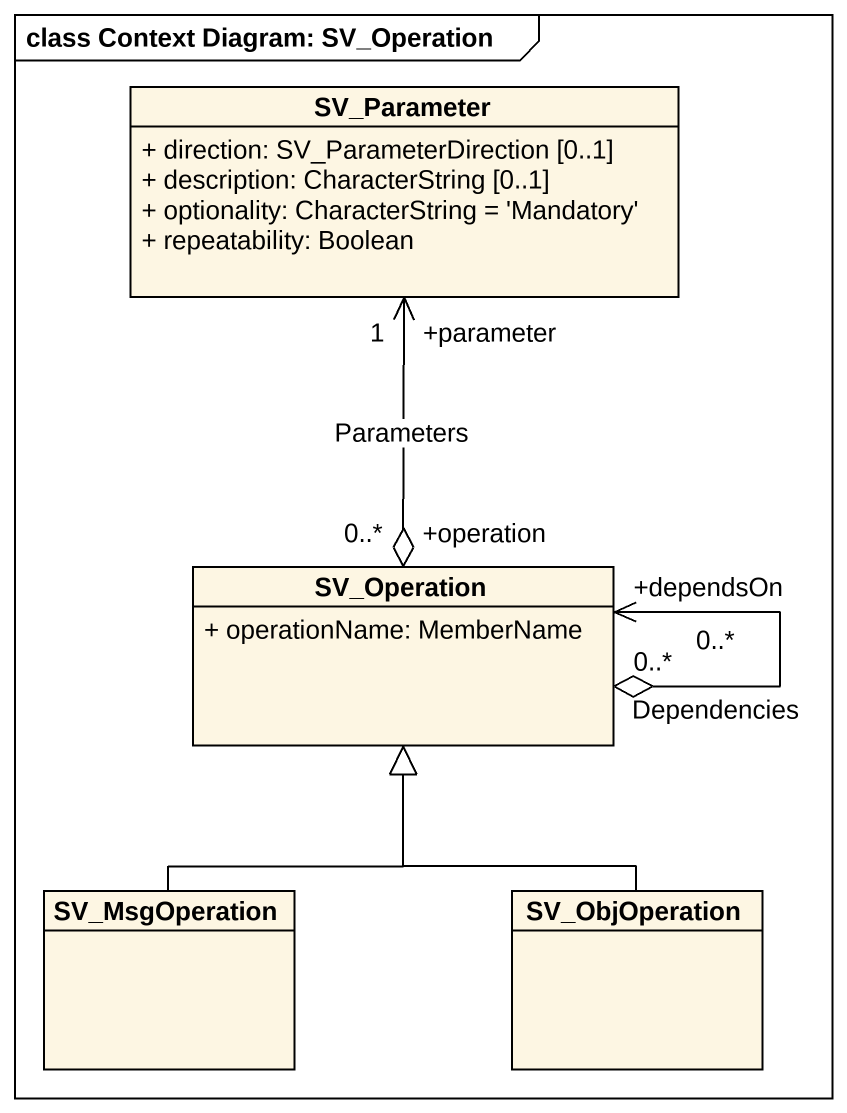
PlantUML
@startuml
mainframe class Context Diagram: SV_Operation
hide circle
hide empty members
skinparam classAttributeIconSize 0
class SV_Parameter {
  + direction: SV_ParameterDirection [0..1]
  + description: CharacterString [0..1]
  + optionality: CharacterString = 'Mandatory'
  + repeatability: Boolean
}
class SV_Operation {
  + operationName: MemberName
}
class SV_MsgOperation
class SV_ObjOperation
SV_Operation "+operation\n0..*" o-up-> "+parameter\n1" SV_Parameter : Parameters
SV_Operation "0..*" o--> "+dependsOn\n0..*" SV_Operation : Dependencies
SV_MsgOperation -up-|> SV_Operation
SV_ObjOperation -up-|> SV_Operation
@enduml
